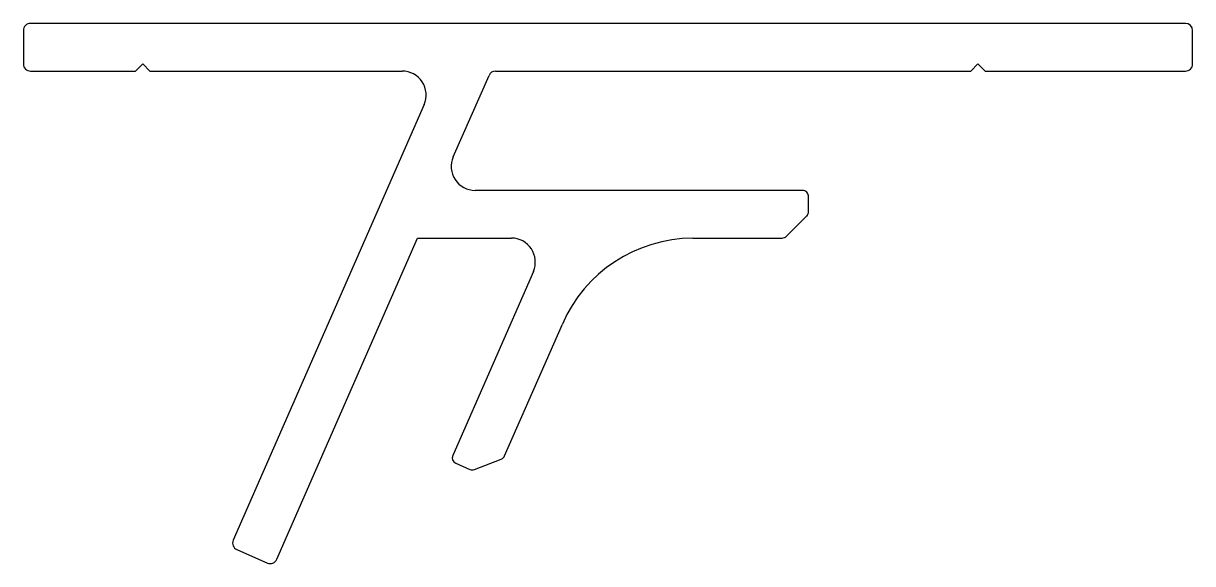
# Model space of a CAD drawing. Extents: x 2037.1 to 2086.1, y 2268.7 to 2291.4.
import ezdxf

# ---------------------------------------------------------------- set-up
doc = ezdxf.new("R2010")
doc.units = 0
doc.layers.get('0').update_dxf_attribs({"linetype": 'CONTINUOUS'})

msp = doc.modelspace()

# ---------------------------------------------------------------- linework, layer by layer
for p, q in [((2085.849, 2291.358), (2037.449, 2291.358)), ((2037.149, 2291.053), (2037.149, 2289.658)), ((2086.149, 2289.658), (2086.149, 2291.063)), ((2037.449, 2289.358), (2041.849, 2289.358)), ((2041.849, 2289.358), (2042.149, 2289.658)), ((2042.149, 2289.658), (2042.449, 2289.358)), ((2042.449, 2289.358), (2053.027, 2289.358)), ((2056.93, 2289.358), (2076.849, 2289.358)), ((2076.849, 2289.358), (2077.149, 2289.658)), ((2077.149, 2289.658), (2077.449, 2289.358)), ((2077.449, 2289.358), (2085.849, 2289.358)), ((2055.163, 2285.759), (2056.662, 2289.178)), ((2053.943, 2287.957), (2045.938, 2269.694)), ((2069.799, 2284.358), (2056.079, 2284.358)), ((2070.049, 2283.461), (2070.049, 2284.108)), ((2069.122, 2282.431), (2069.975, 2283.285)), ((2047.772, 2268.898), (2053.672, 2282.358)), ((2053.672, 2282.358), (2057.602, 2282.358)), ((2065.206, 2282.358), (2068.945, 2282.358)), ((2058.52, 2280.963), (2055.14, 2273.253)), ((2057.315, 2273.231), (2059.736, 2278.754)), ((2055.269, 2272.923), (2055.861, 2272.664)), ((2056.052, 2272.66), (2057.177, 2273.099)), ((2046.096, 2269.301), (2047.378, 2268.739))]:
    msp.add_line(p, q)
for centre, radius, start, end in [((2037.449, 2291.058), 0.3, 90, 180.9161), ((2085.849, 2291.058), 0.3, 0.9196, 90), ((2037.449, 2289.658), 0.3, 179.9992, 270.0003), ((2053.027, 2288.358), 1, 336.33, 90.0005), ((2056.937, 2289.058), 0.3, 91.4, 156.3301), ((2085.849, 2289.658), 0.3, 269.9997, 0.0016), ((2056.079, 2285.358), 1, 156.33, 269.9999), ((2069.799, 2284.108), 0.25, 359.9974, 89.9998), ((2069.799, 2283.461), 0.25, 314.9979, 359.9974), ((2068.945, 2282.608), 0.25, 270.0009, 314.9979), ((2057.602, 2281.358), 1, 336.7303, 90.0005), ((2065.236, 2276.358), 6, 90.2953, 156.4612), ((2055.369, 2273.152), 0.25, 156.3299, 246.3274), ((2057.086, 2273.332), 0.25, 291.3317, 336.3299), ((2055.961, 2272.893), 0.25, 246.3274, 291.3317), ((2046.214, 2269.577), 0.3, 157.073, 246.7786), ((2047.496, 2269.015), 0.3, 246.7848, 337.0691)]:
    msp.add_arc(centre, radius, start, end)

doc.saveas('drawing.dxf')
